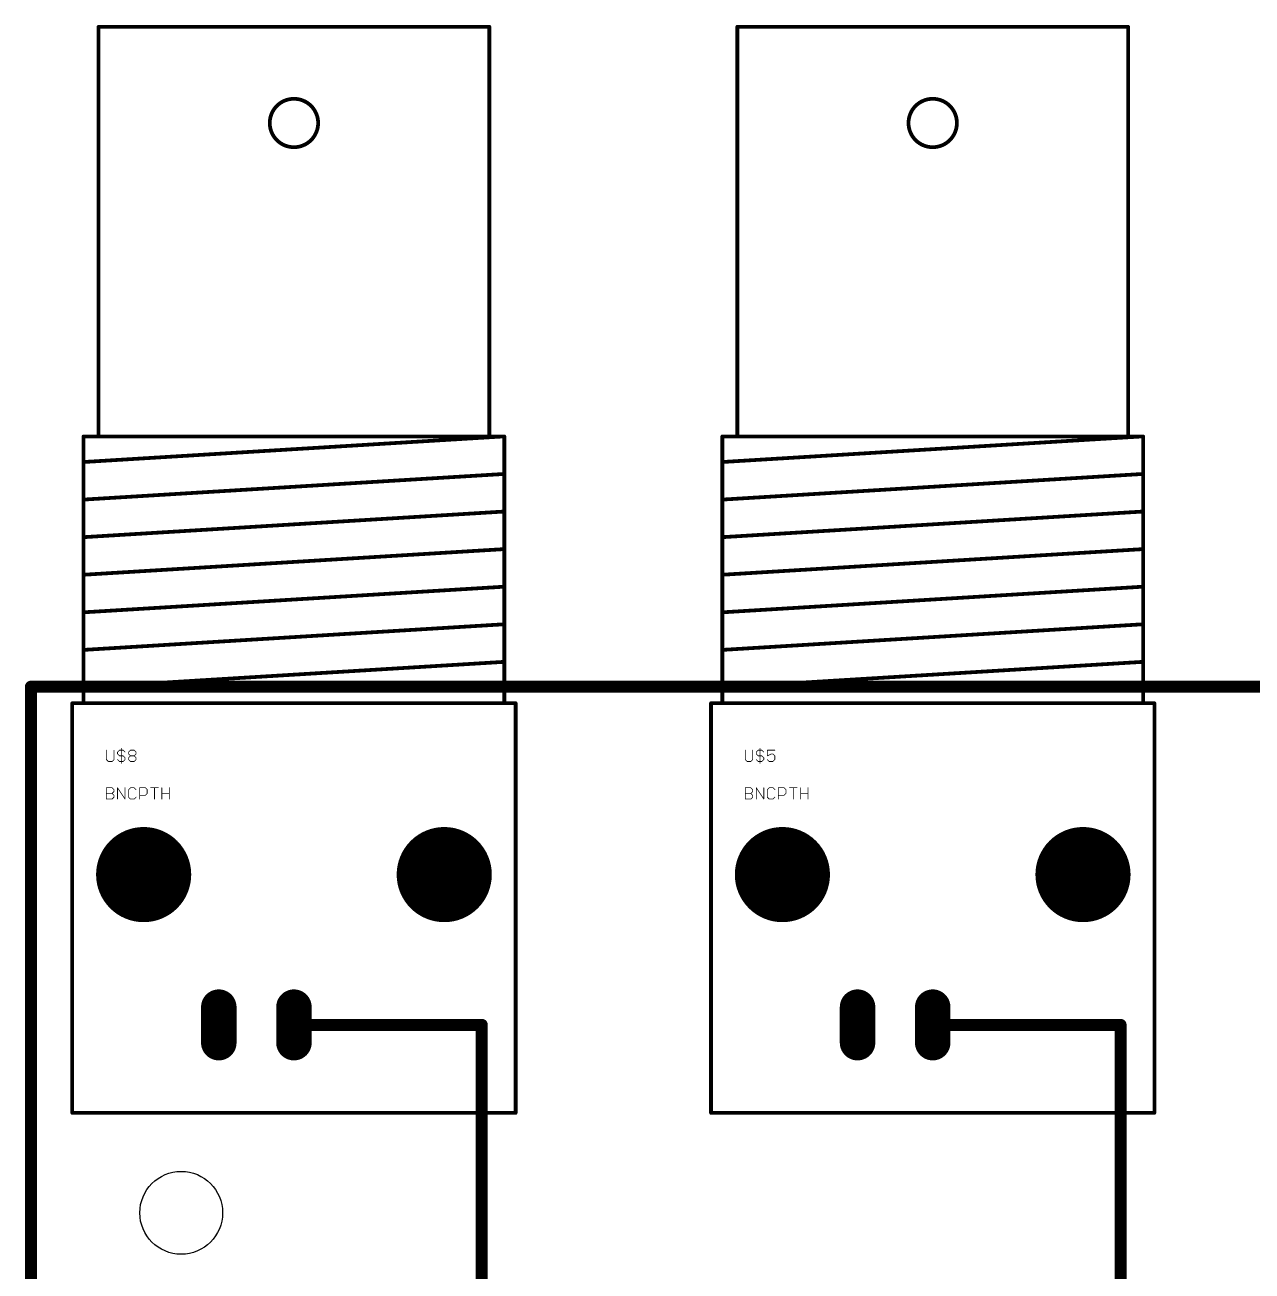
# Model space of a CAD drawing. Extents: x -4 to 83, y 0 to 102.
# Drawn here: x -0.2 to 41.28, y 60.26 to 102.37 of the extents above; entities that cross this region are included whole.
import ezdxf

# ---------------------------------------------------------------- set-up
doc = ezdxf.new("R2010")
doc.units = 0
for name, color, linetype in [('1', 14, 'CONTINUOUS'), ('16', 174, 'CONTINUOUS'), ('17', 94, 'CONTINUOUS'), ('20', 178, 'CONTINUOUS'), ('21', 251, 'CONTINUOUS'), ('23', 178, 'CONTINUOUS'), ('25', 251, 'CONTINUOUS'), ('27', 251, 'CONTINUOUS'), ('51', 251, 'CONTINUOUS')]:
    doc.layers.add(name, color=color, linetype=linetype)

# ---------------------------------------------------------------- blocks, each defined once
blk = doc.blocks.new('ROUNDP')
at = {"const_width": 0.5}
blk.add_lwpolyline([(0, -0.25, 1), (0, 0.25, 1), (0, -0.25)], format="xyb", dxfattribs=at)
blk = doc.blocks.new('LONGP100')
at = {"const_width": 1}
blk.add_lwpolyline([(-0.5, 0), (0.5, 0)], dxfattribs=at)
at = {"const_width": 0.5}
for points in [[(-0.5, 0.25, 1), (-0.5, -0.25)], [(0.5, -0.25, 1), (0.5, 0.25)]]:
    blk.add_lwpolyline(points, format="xyb", dxfattribs=at)

msp = doc.modelspace()

# ---------------------------------------------------------------- linework, layer by layer
at = {"layer": '1', "const_width": 0.4064}
for points in [[(15.24, 68.58), (8.89, 68.58)], [(15.24, 53.34), (15.24, 68.58)], [(36.83, 68.58), (30.48, 68.58)], [(36.83, 54.61), (36.83, 68.58)]]:
    msp.add_lwpolyline(points, dxfattribs=at)
at = {"layer": '1', "const_width": 0.2032}
for points in [[(8.89, 68.6816, 1), (8.89, 68.4784)], [(15.3416, 68.58, 1), (15.1384, 68.58)], [(15.24, 68.4784, 1), (15.24, 68.6816)], [(30.48, 68.6816, 1), (30.48, 68.4784)], [(36.9316, 68.58, 1), (36.7284, 68.58)], [(36.83, 68.4784, 1), (36.83, 68.6816)]]:
    msp.add_lwpolyline(points, format="xyb", dxfattribs=at)
at = {"layer": '16', "const_width": 0.4064}
for points in [[(0, 80.01), (0, 0)], [(82.55, 80.01), (0, 80.01)]]:
    msp.add_lwpolyline(points, dxfattribs=at)
at = {"layer": '16', "const_width": 0.2032}
for points in [[(0.1016, 80.01, 1), (-0.1016, 80.01)], [(0, 80.1116, 1), (0, 79.9084)]]:
    msp.add_lwpolyline(points, format="xyb", dxfattribs=at)
at = {"layer": '20'}
for p, q in [((82.22, 80), (0, 80)), ((0, 80), (0, 0))]:
    msp.add_line(p, q, dxfattribs=at)
msp.add_circle((5.08, 62.23), 1.4, dxfattribs=at)
at = {"layer": '21', "const_width": 0.0635}
for points in [[(1.397, 79.483, 1), (1.397, 79.4194)], [(1.4287, 79.4512, 1), (1.3653, 79.4512)], [(16.4147, 79.4512, 1), (16.3513, 79.4512)], [(16.383, 79.4194, 1), (16.383, 79.483)], [(22.987, 79.483, 1), (22.987, 79.4194)], [(23.0188, 79.4512, 1), (22.9553, 79.4512)], [(38.0048, 79.4512, 1), (37.9412, 79.4512)], [(37.973, 79.4194, 1), (37.973, 79.483)], [(1.397, 65.6399, 1), (1.397, 65.5764)], [(1.3653, 65.6082, 1), (1.4287, 65.6082)], [(16.3513, 65.6082, 1), (16.4147, 65.6082)], [(16.383, 65.5764, 1), (16.383, 65.6399)], [(22.987, 65.6399, 1), (22.987, 65.5764)], [(22.9553, 65.6082, 1), (23.0188, 65.6082)], [(37.9412, 65.6082, 1), (38.0048, 65.6082)], [(37.973, 65.5764, 1), (37.973, 65.6399)]]:
    msp.add_lwpolyline(points, format="xyb", dxfattribs=at)
at = {"layer": '21', "const_width": 0.127}
for points in [[(16.383, 79.4512), (1.397, 79.4512)], [(1.397, 79.4512), (1.397, 65.6082)], [(16.383, 65.6082), (16.383, 79.4512)], [(37.973, 79.4512), (22.987, 79.4512)], [(22.987, 79.4512), (22.987, 65.6082)], [(37.973, 65.6082), (37.973, 79.4512)], [(1.397, 65.6082), (16.383, 65.6082)], [(22.987, 65.6082), (37.973, 65.6082)]]:
    msp.add_lwpolyline(points, dxfattribs=at)
at = {"layer": '23'}
for p in [(8.89, 68.58), (30.48, 68.58)]:
    msp.add_point(p, dxfattribs=at)
at = {"layer": '25', "const_width": 0.0254}
for points in [[(3.054, 77.9275), (3.054, 77.4192)], [(24.644, 77.9275), (24.644, 77.4192)], [(2.5527, 77.864), (2.5527, 77.5462)], [(2.5527, 77.5462), (2.6162, 77.4827)], [(2.6162, 77.4827), (2.7433, 77.4827)], [(2.7433, 77.4827), (2.8069, 77.5462)], [(2.8069, 77.5462), (2.8069, 77.864)], [(2.9269, 77.8004), (2.9904, 77.864)], [(2.9269, 77.7369), (2.9269, 77.8004)], [(2.9904, 77.6733), (2.9269, 77.7369)], [(2.9269, 77.5462), (2.9904, 77.4827)], [(2.9904, 77.864), (3.1175, 77.864)], [(3.1175, 77.6733), (2.9904, 77.6733)], [(2.9904, 77.4827), (3.1175, 77.4827)], [(3.1175, 77.864), (3.1811, 77.8004)], [(3.1811, 77.6098), (3.1175, 77.6733)], [(3.1175, 77.4827), (3.1811, 77.5462)], [(3.1811, 77.5462), (3.1811, 77.6098)], [(3.3011, 77.8004), (3.3646, 77.864)], [(3.3011, 77.7369), (3.3011, 77.8004)], [(3.3646, 77.6733), (3.3011, 77.7369)], [(3.3011, 77.6098), (3.3646, 77.6733)], [(3.3011, 77.5462), (3.3011, 77.6098)], [(3.3646, 77.4827), (3.3011, 77.5462)], [(3.3646, 77.864), (3.4917, 77.864)], [(3.3646, 77.6733), (3.4917, 77.6733)], [(3.4917, 77.4827), (3.3646, 77.4827)], [(3.4917, 77.864), (3.5553, 77.8004)], [(3.5553, 77.7369), (3.4917, 77.6733)], [(3.4917, 77.6733), (3.5553, 77.6098)], [(3.5553, 77.5462), (3.4917, 77.4827)], [(3.5553, 77.8004), (3.5553, 77.7369)], [(3.5553, 77.6098), (3.5553, 77.5462)], [(24.1427, 77.864), (24.1427, 77.5462)], [(24.1427, 77.5462), (24.2062, 77.4827)], [(24.2062, 77.4827), (24.3333, 77.4827)], [(24.3333, 77.4827), (24.3969, 77.5462)], [(24.3969, 77.5462), (24.3969, 77.864)], [(24.5169, 77.8004), (24.5804, 77.864)], [(24.5169, 77.7369), (24.5169, 77.8004)], [(24.5804, 77.6733), (24.5169, 77.7369)], [(24.5169, 77.5462), (24.5804, 77.4827)], [(24.5804, 77.864), (24.7075, 77.864)], [(24.7075, 77.6733), (24.5804, 77.6733)], [(24.5804, 77.4827), (24.7075, 77.4827)], [(24.7075, 77.864), (24.7711, 77.8004)], [(24.7711, 77.6098), (24.7075, 77.6733)], [(24.7075, 77.4827), (24.7711, 77.5462)], [(24.7711, 77.5462), (24.7711, 77.6098)], [(25.1453, 77.864), (24.8911, 77.864)], [(24.8911, 77.864), (24.8911, 77.6733)], [(24.8911, 77.6733), (25.0182, 77.7369)], [(24.9546, 77.4827), (24.8911, 77.5462)], [(25.0817, 77.4827), (24.9546, 77.4827)], [(25.0182, 77.7369), (25.0817, 77.7369)], [(25.0817, 77.7369), (25.1453, 77.6733)], [(25.1453, 77.5462), (25.0817, 77.4827)], [(25.1453, 77.6733), (25.1453, 77.5462)]]:
    msp.add_lwpolyline(points, dxfattribs=at)
at = {"layer": '25', "const_width": 0.0127}
for points in [[(3.0604, 77.9275, 1), (3.0477, 77.9275)], [(24.6504, 77.9275, 1), (24.6377, 77.9275)], [(2.5572, 77.5507, 1), (2.5482, 77.5417)], [(2.5591, 77.864, 1), (2.5464, 77.864)], [(2.5464, 77.5462, 1), (2.5591, 77.5462)], [(2.6162, 77.4891, 1), (2.6162, 77.4764)], [(2.6117, 77.4782, 1), (2.6207, 77.4872)], [(2.7388, 77.4872, 1), (2.7478, 77.4782)], [(2.7433, 77.4764, 1), (2.7433, 77.4891)], [(2.8133, 77.864, 1), (2.8006, 77.864)], [(2.8006, 77.5462, 1), (2.8133, 77.5462)], [(2.8114, 77.5417, 1), (2.8024, 77.5507)], [(2.9333, 77.8004, 1), (2.9206, 77.8004)], [(2.9224, 77.8049, 1), (2.9314, 77.7959)], [(2.9314, 77.7414, 1), (2.9224, 77.7324)], [(2.9206, 77.7369, 1), (2.9333, 77.7369)], [(2.9314, 77.5507, 1), (2.9224, 77.5417)], [(2.9904, 77.8704, 1), (2.9904, 77.8577)], [(2.9904, 77.6796, 1), (2.9904, 77.6669)], [(2.9904, 77.4891, 1), (2.9904, 77.4764)], [(2.9949, 77.8595, 1), (2.9859, 77.8685)], [(2.9859, 77.4782, 1), (2.9949, 77.4872)], [(2.9859, 77.6688, 1), (2.9949, 77.6778)], [(3.122, 77.8685, 1), (3.113, 77.8595)], [(3.122, 77.6778, 1), (3.113, 77.6688)], [(3.113, 77.4872, 1), (3.122, 77.4782)], [(3.1175, 77.8577, 1), (3.1175, 77.8704)], [(3.1175, 77.6669, 1), (3.1175, 77.6796)], [(3.1175, 77.4764, 1), (3.1175, 77.4891)], [(3.1875, 77.6098, 1), (3.1748, 77.6098)], [(3.1748, 77.5462, 1), (3.1875, 77.5462)], [(3.1766, 77.7959, 1), (3.1856, 77.8049)], [(3.1766, 77.6053, 1), (3.1856, 77.6143)], [(3.1856, 77.5417, 1), (3.1766, 77.5507)], [(3.3075, 77.8004, 1), (3.2948, 77.8004)], [(3.2966, 77.8049, 1), (3.3056, 77.7959)], [(3.3056, 77.7414, 1), (3.2966, 77.7324)], [(3.2948, 77.7369, 1), (3.3075, 77.7369)], [(3.3075, 77.6098, 1), (3.2948, 77.6098)], [(3.2966, 77.6143, 1), (3.3056, 77.6053)], [(3.3056, 77.5507, 1), (3.2966, 77.5417)], [(3.2948, 77.5462, 1), (3.3075, 77.5462)], [(3.3646, 77.8704, 1), (3.3646, 77.8577)], [(3.3646, 77.6796, 1), (3.3646, 77.6669)], [(3.3646, 77.4891, 1), (3.3646, 77.4764)], [(3.3691, 77.8595, 1), (3.3601, 77.8685)], [(3.3691, 77.6688, 1), (3.3601, 77.6778)], [(3.3601, 77.4782, 1), (3.3691, 77.4872)], [(3.3601, 77.6688, 1), (3.3691, 77.6778)], [(3.4962, 77.8685, 1), (3.4872, 77.8595)], [(3.4962, 77.6778, 1), (3.4872, 77.6688)], [(3.4872, 77.6778, 1), (3.4962, 77.6688)], [(3.4872, 77.4872, 1), (3.4962, 77.4782)], [(3.4917, 77.8577, 1), (3.4917, 77.8704)], [(3.4917, 77.6669, 1), (3.4917, 77.6796)], [(3.4917, 77.4764, 1), (3.4917, 77.4891)], [(3.5617, 77.8004, 1), (3.549, 77.8004)], [(3.549, 77.7369, 1), (3.5617, 77.7369)], [(3.5617, 77.6098, 1), (3.549, 77.6098)], [(3.549, 77.5462, 1), (3.5617, 77.5462)], [(3.5508, 77.7959, 1), (3.5598, 77.8049)], [(3.5598, 77.7324, 1), (3.5508, 77.7414)], [(3.5508, 77.6053, 1), (3.5598, 77.6143)], [(3.5598, 77.5417, 1), (3.5508, 77.5507)], [(24.1491, 77.864, 1), (24.1364, 77.864)], [(24.1472, 77.5507, 1), (24.1382, 77.5417)], [(24.1364, 77.5462, 1), (24.1491, 77.5462)], [(24.2062, 77.4891, 1), (24.2062, 77.4764)], [(24.2017, 77.4782, 1), (24.2107, 77.4872)], [(24.3288, 77.4872, 1), (24.3378, 77.4782)], [(24.3333, 77.4764, 1), (24.3333, 77.4891)], [(24.4033, 77.864, 1), (24.3906, 77.864)], [(24.3906, 77.5462, 1), (24.4033, 77.5462)], [(24.4014, 77.5417, 1), (24.3924, 77.5507)], [(24.5233, 77.8004, 1), (24.5105, 77.8004)], [(24.5105, 77.7369, 1), (24.5233, 77.7369)], [(24.5124, 77.8049, 1), (24.5214, 77.7959)], [(24.5214, 77.7414, 1), (24.5124, 77.7324)], [(24.5214, 77.5507, 1), (24.5124, 77.5417)], [(24.5804, 77.8704, 1), (24.5804, 77.8577)], [(24.5804, 77.6796, 1), (24.5804, 77.6669)], [(24.5804, 77.4891, 1), (24.5804, 77.4764)], [(24.5849, 77.8595, 1), (24.5759, 77.8685)], [(24.5759, 77.4782, 1), (24.5849, 77.4872)], [(24.5759, 77.6688, 1), (24.5849, 77.6778)], [(24.712, 77.8685, 1), (24.703, 77.8595)], [(24.712, 77.6778, 1), (24.703, 77.6688)], [(24.703, 77.4872, 1), (24.712, 77.4782)], [(24.7075, 77.8577, 1), (24.7075, 77.8704)], [(24.7075, 77.6669, 1), (24.7075, 77.6796)], [(24.7075, 77.4764, 1), (24.7075, 77.4891)], [(24.7775, 77.6098, 1), (24.7647, 77.6098)], [(24.7647, 77.5462, 1), (24.7775, 77.5462)], [(24.7666, 77.7959, 1), (24.7756, 77.8049)], [(24.7666, 77.6053, 1), (24.7756, 77.6143)], [(24.7756, 77.5417, 1), (24.7666, 77.5507)], [(24.8911, 77.8704, 1), (24.8911, 77.8577)], [(24.8975, 77.864, 1), (24.8848, 77.864)], [(24.8883, 77.679, 1), (24.8939, 77.6676)], [(24.8848, 77.6733, 1), (24.8975, 77.6733)], [(24.8956, 77.5507, 1), (24.8866, 77.5417)], [(24.9546, 77.4891, 1), (24.9546, 77.4764)], [(24.9501, 77.4782, 1), (24.9591, 77.4872)], [(25.0182, 77.7433, 1), (25.0182, 77.7306)], [(25.021, 77.7312, 1), (25.0154, 77.7426)], [(25.0862, 77.7414, 1), (25.0772, 77.7324)], [(25.0772, 77.4872, 1), (25.0862, 77.4782)], [(25.0817, 77.7306, 1), (25.0817, 77.7433)], [(25.0817, 77.4764, 1), (25.0817, 77.4891)], [(25.1517, 77.6733, 1), (25.139, 77.6733)], [(25.139, 77.5462, 1), (25.1517, 77.5462)], [(25.1408, 77.6688, 1), (25.1498, 77.6778)], [(25.1498, 77.5417, 1), (25.1408, 77.5507)], [(25.1453, 77.8577, 1), (25.1453, 77.8704)], [(3.0477, 77.4192, 1), (3.0604, 77.4192)], [(24.6377, 77.4192, 1), (24.6504, 77.4192)]]:
    msp.add_lwpolyline(points, format="xyb", dxfattribs=at)
at = {"layer": '27', "const_width": 0.0254}
for points in [[(2.5527, 76.2127), (2.5527, 76.594)], [(2.5527, 76.594), (2.7433, 76.594)], [(2.5527, 76.4033), (2.7433, 76.4033)], [(2.7433, 76.594), (2.8069, 76.5304)], [(2.8069, 76.4669), (2.7433, 76.4033)], [(2.7433, 76.4033), (2.8069, 76.3398)], [(2.8069, 76.2762), (2.7433, 76.2127)], [(2.8069, 76.5304), (2.8069, 76.4669)], [(2.8069, 76.3398), (2.8069, 76.2762)], [(2.9269, 76.2127), (2.9269, 76.594)], [(2.9269, 76.594), (3.1811, 76.2127)], [(3.1811, 76.2127), (3.1811, 76.594)], [(3.3646, 76.594), (3.3011, 76.5304)], [(3.3011, 76.5304), (3.3011, 76.2762)], [(3.3011, 76.2762), (3.3646, 76.2127)], [(3.4917, 76.594), (3.3646, 76.594)], [(3.5553, 76.5304), (3.4917, 76.594)], [(3.4917, 76.2127), (3.5553, 76.2762)], [(3.6753, 76.2127), (3.6753, 76.594)], [(3.6753, 76.594), (3.8659, 76.594)], [(3.8659, 76.3398), (3.6753, 76.3398)], [(3.8659, 76.594), (3.9295, 76.5304)], [(3.9295, 76.4033), (3.8659, 76.3398)], [(3.9295, 76.5304), (3.9295, 76.4033)], [(4.0495, 76.594), (4.3037, 76.594)], [(4.1766, 76.2127), (4.1766, 76.594)], [(4.4237, 76.2127), (4.4237, 76.594)], [(4.4237, 76.4033), (4.6779, 76.4033)], [(4.6779, 76.594), (4.6779, 76.2127)], [(24.1427, 76.2127), (24.1427, 76.594)], [(24.1427, 76.594), (24.3333, 76.594)], [(24.1427, 76.4033), (24.3333, 76.4033)], [(24.3333, 76.594), (24.3969, 76.5304)], [(24.3969, 76.4669), (24.3333, 76.4033)], [(24.3333, 76.4033), (24.3969, 76.3398)], [(24.3969, 76.2762), (24.3333, 76.2127)], [(24.3969, 76.5304), (24.3969, 76.4669)], [(24.3969, 76.3398), (24.3969, 76.2762)], [(24.5169, 76.2127), (24.5169, 76.594)], [(24.5169, 76.594), (24.7711, 76.2127)], [(24.7711, 76.2127), (24.7711, 76.594)], [(24.9546, 76.594), (24.8911, 76.5304)], [(24.8911, 76.5304), (24.8911, 76.2762)], [(24.8911, 76.2762), (24.9546, 76.2127)], [(25.0817, 76.594), (24.9546, 76.594)], [(25.1453, 76.5304), (25.0817, 76.594)], [(25.0817, 76.2127), (25.1453, 76.2762)], [(25.2653, 76.2127), (25.2653, 76.594)], [(25.2653, 76.594), (25.4559, 76.594)], [(25.4559, 76.3398), (25.2653, 76.3398)], [(25.4559, 76.594), (25.5195, 76.5304)], [(25.5195, 76.4033), (25.4559, 76.3398)], [(25.5195, 76.5304), (25.5195, 76.4033)], [(25.6395, 76.594), (25.8937, 76.594)], [(25.7666, 76.2127), (25.7666, 76.594)], [(26.0137, 76.2127), (26.0137, 76.594)], [(26.0137, 76.4033), (26.2679, 76.4033)], [(26.2679, 76.594), (26.2679, 76.2127)], [(2.7433, 76.2127), (2.5527, 76.2127)], [(3.3646, 76.2127), (3.4917, 76.2127)], [(24.3333, 76.2127), (24.1427, 76.2127)], [(24.9546, 76.2127), (25.0817, 76.2127)]]:
    msp.add_lwpolyline(points, dxfattribs=at)
at = {"layer": '27', "const_width": 0.0127}
for points in [[(2.5527, 76.6004, 1), (2.5527, 76.5877)], [(2.5591, 76.594, 1), (2.5464, 76.594)], [(2.5527, 76.4096, 1), (2.5527, 76.397)], [(2.7478, 76.5985, 1), (2.7388, 76.5895)], [(2.7478, 76.4078, 1), (2.7388, 76.3988)], [(2.7388, 76.4078, 1), (2.7478, 76.3988)], [(2.7433, 76.5877, 1), (2.7433, 76.6004)], [(2.7433, 76.397, 1), (2.7433, 76.4096)], [(2.8133, 76.5304, 1), (2.8006, 76.5304)], [(2.8006, 76.4669, 1), (2.8133, 76.4669)], [(2.8133, 76.3398, 1), (2.8006, 76.3398)], [(2.8006, 76.2762, 1), (2.8133, 76.2762)], [(2.8024, 76.5259, 1), (2.8114, 76.5349)], [(2.8114, 76.4624, 1), (2.8024, 76.4714)], [(2.8024, 76.3353, 1), (2.8114, 76.3443)], [(2.8114, 76.2717, 1), (2.8024, 76.2807)], [(2.9333, 76.594, 1), (2.9206, 76.594)], [(2.9322, 76.5975, 1), (2.9216, 76.5905)], [(3.1875, 76.594, 1), (3.1748, 76.594)], [(3.3075, 76.5304, 1), (3.2948, 76.5304)], [(3.2966, 76.5349, 1), (3.3056, 76.5259)], [(3.3056, 76.2807, 1), (3.2966, 76.2717)], [(3.2948, 76.2762, 1), (3.3075, 76.2762)], [(3.3646, 76.6004, 1), (3.3646, 76.5877)], [(3.3691, 76.5895, 1), (3.3601, 76.5985)], [(3.4962, 76.5985, 1), (3.4872, 76.5895)], [(3.4917, 76.5877, 1), (3.4917, 76.6004)], [(3.5508, 76.5259, 1), (3.5598, 76.5349)], [(3.5598, 76.2717, 1), (3.5508, 76.2807)], [(3.6753, 76.6004, 1), (3.6753, 76.5877)], [(3.6753, 76.3461, 1), (3.6753, 76.3334)], [(3.6816, 76.594, 1), (3.669, 76.594)], [(3.8704, 76.5985, 1), (3.8614, 76.5895)], [(3.8614, 76.3443, 1), (3.8704, 76.3353)], [(3.8659, 76.5877, 1), (3.8659, 76.6004)], [(3.8659, 76.3334, 1), (3.8659, 76.3461)], [(3.9358, 76.5304, 1), (3.9232, 76.5304)], [(3.9232, 76.4033, 1), (3.9358, 76.4033)], [(3.925, 76.5259, 1), (3.934, 76.5349)], [(3.934, 76.3988, 1), (3.925, 76.4078)], [(4.0495, 76.6004, 1), (4.0495, 76.5877)], [(4.183, 76.594, 1), (4.1703, 76.594)], [(4.3037, 76.5877, 1), (4.3037, 76.6004)], [(4.4301, 76.594, 1), (4.4173, 76.594)], [(4.4237, 76.4096, 1), (4.4237, 76.397)], [(4.6843, 76.594, 1), (4.6715, 76.594)], [(4.6779, 76.397, 1), (4.6779, 76.4096)], [(24.1491, 76.594, 1), (24.1364, 76.594)], [(24.1427, 76.6004, 1), (24.1427, 76.5877)], [(24.1427, 76.4096, 1), (24.1427, 76.397)], [(24.3378, 76.5985, 1), (24.3288, 76.5895)], [(24.3378, 76.4078, 1), (24.3288, 76.3988)], [(24.3288, 76.4078, 1), (24.3378, 76.3988)], [(24.3333, 76.5877, 1), (24.3333, 76.6004)], [(24.3333, 76.397, 1), (24.3333, 76.4096)], [(24.4033, 76.5304, 1), (24.3906, 76.5304)], [(24.3906, 76.4669, 1), (24.4033, 76.4669)], [(24.4033, 76.3398, 1), (24.3906, 76.3398)], [(24.3906, 76.2762, 1), (24.4033, 76.2762)], [(24.3924, 76.5259, 1), (24.4014, 76.5349)], [(24.4014, 76.4624, 1), (24.3924, 76.4714)], [(24.3924, 76.3353, 1), (24.4014, 76.3443)], [(24.4014, 76.2717, 1), (24.3924, 76.2807)], [(24.5233, 76.594, 1), (24.5105, 76.594)], [(24.5222, 76.5975, 1), (24.5116, 76.5905)], [(24.7775, 76.594, 1), (24.7647, 76.594)], [(24.8975, 76.5304, 1), (24.8848, 76.5304)], [(24.8866, 76.5349, 1), (24.8956, 76.5259)], [(24.8956, 76.2807, 1), (24.8866, 76.2717)], [(24.8848, 76.2762, 1), (24.8975, 76.2762)], [(24.9546, 76.6004, 1), (24.9546, 76.5877)], [(24.9591, 76.5895, 1), (24.9501, 76.5985)], [(25.0862, 76.5985, 1), (25.0772, 76.5895)], [(25.0817, 76.5877, 1), (25.0817, 76.6004)], [(25.1408, 76.5259, 1), (25.1498, 76.5349)], [(25.1498, 76.2717, 1), (25.1408, 76.2807)], [(25.2717, 76.594, 1), (25.2589, 76.594)], [(25.2653, 76.6004, 1), (25.2653, 76.5877)], [(25.2653, 76.3461, 1), (25.2653, 76.3334)], [(25.4604, 76.5985, 1), (25.4514, 76.5895)], [(25.4514, 76.3443, 1), (25.4604, 76.3353)], [(25.4559, 76.5877, 1), (25.4559, 76.6004)], [(25.4559, 76.3334, 1), (25.4559, 76.3461)], [(25.5259, 76.5304, 1), (25.5131, 76.5304)], [(25.5131, 76.4033, 1), (25.5259, 76.4033)], [(25.515, 76.5259, 1), (25.524, 76.5349)], [(25.524, 76.3988, 1), (25.515, 76.4078)], [(25.6395, 76.6004, 1), (25.6395, 76.5877)], [(25.773, 76.594, 1), (25.7602, 76.594)], [(25.8937, 76.5877, 1), (25.8937, 76.6004)], [(26.0201, 76.594, 1), (26.0073, 76.594)], [(26.0137, 76.4096, 1), (26.0137, 76.397)], [(26.2743, 76.594, 1), (26.2615, 76.594)], [(26.2679, 76.397, 1), (26.2679, 76.4096)], [(2.5527, 76.219, 1), (2.5527, 76.2064)], [(2.5464, 76.2127, 1), (2.5591, 76.2127)], [(2.7388, 76.2172, 1), (2.7478, 76.2082)], [(2.7433, 76.2064, 1), (2.7433, 76.219)], [(2.9206, 76.2127, 1), (2.9333, 76.2127)], [(3.1748, 76.2127, 1), (3.1875, 76.2127)], [(3.1758, 76.2092, 1), (3.1864, 76.2162)], [(3.3646, 76.219, 1), (3.3646, 76.2064)], [(3.3601, 76.2082, 1), (3.3691, 76.2172)], [(3.4872, 76.2172, 1), (3.4962, 76.2082)], [(3.4917, 76.2064, 1), (3.4917, 76.219)], [(3.669, 76.2127, 1), (3.6816, 76.2127)], [(4.1703, 76.2127, 1), (4.183, 76.2127)], [(4.4173, 76.2127, 1), (4.4301, 76.2127)], [(4.6715, 76.2127, 1), (4.6843, 76.2127)], [(24.1364, 76.2127, 1), (24.1491, 76.2127)], [(24.1427, 76.219, 1), (24.1427, 76.2064)], [(24.3288, 76.2172, 1), (24.3378, 76.2082)], [(24.3333, 76.2064, 1), (24.3333, 76.219)], [(24.5105, 76.2127, 1), (24.5233, 76.2127)], [(24.7647, 76.2127, 1), (24.7775, 76.2127)], [(24.7658, 76.2092, 1), (24.7764, 76.2162)], [(24.9546, 76.219, 1), (24.9546, 76.2064)], [(24.9501, 76.2082, 1), (24.9591, 76.2172)], [(25.0772, 76.2172, 1), (25.0862, 76.2082)], [(25.0817, 76.2064, 1), (25.0817, 76.219)], [(25.2589, 76.2127, 1), (25.2717, 76.2127)], [(25.7602, 76.2127, 1), (25.773, 76.2127)], [(26.0073, 76.2127, 1), (26.0201, 76.2127)], [(26.2615, 76.2127, 1), (26.2743, 76.2127)]]:
    msp.add_lwpolyline(points, format="xyb", dxfattribs=at)
at = {"layer": '51'}
for points, const_width in [([(2.286, 102.343, 1), (2.286, 102.2794)], 0.0635), ([(2.3178, 102.3112, 1), (2.2542, 102.3112)], 0.0635), ([(15.5258, 102.3112, 1), (15.4623, 102.3112)], 0.0635), ([(15.494, 102.2794, 1), (15.494, 102.343)], 0.0635), ([(23.876, 102.343, 1), (23.876, 102.2794)], 0.0635), ([(23.9078, 102.3112, 1), (23.8443, 102.3112)], 0.0635), ([(37.1158, 102.3112, 1), (37.0523, 102.3112)], 0.0635), ([(37.084, 102.2794, 1), (37.084, 102.343)], 0.0635), ([(8.89, 98.2421, 1), (8.89, 99.8779, 1), (8.89, 98.2421)], 0.127), ([(30.48, 98.2421, 1), (30.48, 99.8779, 1), (30.48, 98.2421)], 0.127), ([(1.778, 88.5, 1), (1.778, 88.4365)], 0.0635), ([(1.8097, 88.4682, 1), (1.7463, 88.4682)], 0.0635), ([(2.2542, 88.4682, 1), (2.3178, 88.4682)], 0.0635), ([(2.286, 88.5, 1), (2.286, 88.4365)], 0.0635), ([(2.286, 88.4365, 1), (2.286, 88.5)], 0.0635), ([(15.494, 88.5, 1), (15.494, 88.4365)], 0.0635), ([(15.4623, 88.4682, 1), (15.5258, 88.4682)], 0.0635), ([(15.494, 88.4365, 1), (15.494, 88.5)], 0.0635), ([(15.9766, 88.5, 1), (15.9766, 88.4365)], 0.0635), ([(16.0338, 88.4682, 1), (15.9703, 88.4682)], 0.0635), ([(15.9785, 88.4365, 1), (15.9747, 88.4999)], 0.0635), ([(15.9766, 88.4365, 1), (15.9766, 88.5)], 0.0635), ([(16.002, 88.4365, 1), (16.002, 88.5)], 0.0635), ([(23.368, 88.5, 1), (23.368, 88.4365)], 0.0635), ([(23.3998, 88.4682, 1), (23.3363, 88.4682)], 0.0635), ([(23.876, 88.5, 1), (23.876, 88.4365)], 0.0635), ([(23.8443, 88.4682, 1), (23.9078, 88.4682)], 0.0635), ([(23.876, 88.4365, 1), (23.876, 88.5)], 0.0635), ([(37.084, 88.5, 1), (37.084, 88.4365)], 0.0635), ([(37.0523, 88.4682, 1), (37.1158, 88.4682)], 0.0635), ([(37.084, 88.4365, 1), (37.084, 88.5)], 0.0635), ([(37.5666, 88.5, 1), (37.5666, 88.4365)], 0.0635), ([(37.6238, 88.4682, 1), (37.5602, 88.4682)], 0.0635), ([(37.5685, 88.4365, 1), (37.5647, 88.4999)], 0.0635), ([(37.5666, 88.4365, 1), (37.5666, 88.5)], 0.0635), ([(37.592, 88.4365, 1), (37.592, 88.5)], 0.0635), ([(1.8015, 87.6363, 1), (1.8053, 87.5729)], 0.0635), ([(23.3915, 87.6363, 1), (23.3953, 87.5729)], 0.0635), ([(15.9785, 87.1665, 1), (15.9747, 87.2299)], 0.0635), ([(37.5685, 87.1665, 1), (37.5647, 87.2299)], 0.0635), ([(1.8015, 86.3663, 1), (1.8053, 86.3029)], 0.0635), ([(23.3915, 86.3663, 1), (23.3953, 86.3029)], 0.0635), ([(15.9785, 85.8965, 1), (15.9747, 85.9599)], 0.0635), ([(37.5685, 85.8965, 1), (37.5647, 85.9599)], 0.0635), ([(1.8015, 85.0963, 1), (1.8053, 85.0329)], 0.0635), ([(23.3915, 85.0963, 1), (23.3953, 85.0329)], 0.0635), ([(15.9785, 84.6265, 1), (15.9747, 84.6899)], 0.0635), ([(37.5685, 84.6265, 1), (37.5647, 84.6899)], 0.0635), ([(1.8015, 83.8263, 1), (1.8053, 83.7629)], 0.0635), ([(23.3915, 83.8263, 1), (23.3953, 83.7629)], 0.0635), ([(15.9785, 83.3565, 1), (15.9747, 83.4199)], 0.0635), ([(37.5685, 83.3565, 1), (37.5647, 83.4199)], 0.0635), ([(1.8015, 82.5563, 1), (1.8053, 82.4929)], 0.0635), ([(23.3915, 82.5563, 1), (23.3953, 82.4929)], 0.0635), ([(15.9785, 82.0865, 1), (15.9747, 82.1499)], 0.0635), ([(37.5685, 82.0865, 1), (37.5647, 82.1499)], 0.0635), ([(1.8015, 81.2863, 1), (1.8053, 81.2229)], 0.0635), ([(23.3915, 81.2863, 1), (23.3953, 81.2229)], 0.0635), ([(15.9785, 80.8165, 1), (15.9747, 80.8799)], 0.0635), ([(37.5685, 80.8165, 1), (37.5647, 80.8799)], 0.0635), ([(1.8015, 80.0163, 1), (1.8053, 79.9529)], 0.0635), ([(23.3915, 80.0163, 1), (23.3953, 79.9529)], 0.0635), ([(1.7463, 79.4512, 1), (1.8097, 79.4512)], 0.0635), ([(15.9703, 79.4512, 1), (16.0338, 79.4512)], 0.0635), ([(23.3363, 79.4512, 1), (23.3998, 79.4512)], 0.0635), ([(37.5602, 79.4512, 1), (37.6238, 79.4512)], 0.0635)]:
    msp.add_lwpolyline(points, format="xyb", dxfattribs=dict(at, const_width=const_width))
at = {"layer": '51', "const_width": 0.127}
for points in [[(15.494, 102.3112), (2.286, 102.3112)], [(2.286, 102.3112), (2.286, 88.4682)], [(15.494, 88.4682), (15.494, 102.3112)], [(37.084, 102.3112), (23.876, 102.3112)], [(23.876, 102.3112), (23.876, 88.4682)], [(37.084, 88.4682), (37.084, 102.3112)], [(1.778, 79.4512), (1.778, 88.4682)], [(1.778, 88.4682), (2.286, 88.4682)], [(1.8034, 87.6046), (15.9766, 88.4682)], [(2.286, 88.4682), (15.494, 88.4682)], [(15.494, 88.4682), (15.9766, 88.4682)], [(15.9766, 88.4682), (16.002, 88.4682)], [(16.002, 88.4682), (16.002, 79.4512)], [(23.368, 79.4512), (23.368, 88.4682)], [(23.368, 88.4682), (23.876, 88.4682)], [(23.3934, 87.6046), (37.5666, 88.4682)], [(23.876, 88.4682), (37.084, 88.4682)], [(37.084, 88.4682), (37.5666, 88.4682)], [(37.5666, 88.4682), (37.592, 88.4682)], [(37.592, 88.4682), (37.592, 79.4512)], [(1.8034, 86.3346), (15.9766, 87.1982)], [(23.3934, 86.3346), (37.5666, 87.1982)], [(1.8034, 85.0646), (15.9766, 85.9282)], [(23.3934, 85.0646), (37.5666, 85.9282)], [(1.8034, 83.7946), (15.9766, 84.6582)], [(23.3934, 83.7946), (37.5666, 84.6582)], [(1.8034, 82.5246), (15.9766, 83.3882)], [(23.3934, 82.5246), (37.5666, 83.3882)], [(1.8034, 81.2546), (15.9766, 82.1182)], [(23.3934, 81.2546), (37.5666, 82.1182)], [(1.8034, 79.9846), (15.9766, 80.8482)], [(23.3934, 79.9846), (37.5666, 80.8482)]]:
    msp.add_lwpolyline(points, dxfattribs=at)

# ---------------------------------------------------------------- block references
at = {"layer": '17', "xscale": 3.216, "yscale": 3.216}
for p in [(3.81, 73.66), (3.81, 73.66), (13.97, 73.66), (13.97, 73.66), (25.4, 73.66), (25.4, 73.66), (35.56, 73.66), (35.56, 73.66)]:
    msp.add_blockref('ROUNDP', p, dxfattribs=at)
at = {"layer": '17', "xscale": 1.2, "yscale": 1.2, "rotation": 90}
for p in [(6.35, 68.58), (6.35, 68.58), (8.89, 68.58), (8.89, 68.58), (27.94, 68.58), (27.94, 68.58), (30.48, 68.58), (30.48, 68.58)]:
    msp.add_blockref('LONGP100', p, dxfattribs=at)

doc.saveas('drawing.dxf')
